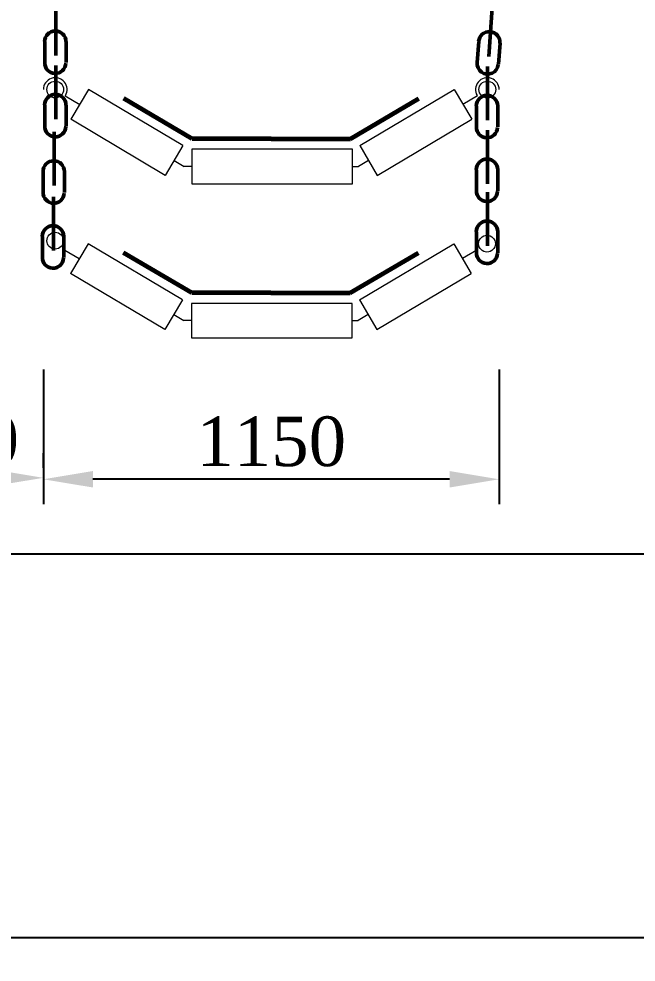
# Model space of a CAD drawing. Header units: millimetres. Extents: x -46762 to 161452, y -66984 to 31524.
# Drawn here: x -40762 to -39204, y -13341 to -10962 of the extents above; entities that cross this region are included whole.
import ezdxf

# ---------------------------------------------------------------- set-up
doc = ezdxf.new("R2010")
doc.units = ezdxf.units.MM
doc.header["$LTSCALE"] = 0.5
doc.styles.get("Standard").update_dxf_attribs({"font": 'TIMES.TTF'})
doc.dimstyles.new('ISO-25', dxfattribs={"dimscale": 50, "dimtxt": 2.5, "dimasz": 2.5, "dimexe": 1.25, "dimexo": 0.625, "dimtad": 1, "dimdec": 0, "dimtxsty": 'Standard', "dimcen": 2.5, "dimadec": 0, "dimazin": 0, "dimtfac": 1, "dimtdec": 0, "dimtmove": 0, "dimatfit": 3, "dimfxl": 1, "dimarcsym": 0})

# ---------------------------------------------------------------- blocks, each defined once
blk = doc.blocks.new('*D5')
at = {"color": 0, "lineweight": -2}
for p, q in [((-41106.6, -11156.1), (-41106.6, -12181.9)), ((-40700.5, -12093.9), (-40700.5, -12056.9)), ((-40825.5, -12119.4), (-40981.6, -12119.4))]:
    blk.add_line(p, q, dxfattribs=at)
at = {"color": 0}
for points in [[(-40981.6, -12098.6), (-40981.6, -12140.2), (-41106.6, -12119.4)], [(-40825.5, -12098.6), (-40825.5, -12140.2), (-40700.5, -12119.4)]]:
    blk.add_solid(points, dxfattribs=at)
at = {"layer": 'Defpoints', "color": 0}
for p in [(-41106.6, -11124.9), (-41106.6, -12119.4), (-40700.5, -12125.2)]:
    blk.add_point(p, dxfattribs=at)
at = {"color": 0, "insert": (-40903.5, -12024.6), "char_height": 125, "attachment_point": 5}
blk.add_mtext('400', dxfattribs=at)
blk = doc.blocks.new('*D6')
at = {"color": 0, "lineweight": -2}
for p, q in [((-40700.2, -11846), (-40700.2, -12185.6)), ((-39550.2, -11846), (-39550.2, -12185.6)), ((-39675.2, -12123.1), (-40575.2, -12123.1))]:
    blk.add_line(p, q, dxfattribs=at)
at = {"color": 0}
for points in [[(-40575.2, -12102.3), (-40575.2, -12143.9), (-40700.2, -12123.1)], [(-39675.2, -12102.3), (-39675.2, -12143.9), (-39550.2, -12123.1)]]:
    blk.add_solid(points, dxfattribs=at)
at = {"layer": 'Defpoints', "color": 0}
for p in [(-40700.2, -11814.7), (-39550.2, -11814.7), (-40700.2, -12123.1)]:
    blk.add_point(p, dxfattribs=at)
at = {"color": 0, "lineweight": 15, "insert": (-40125.2, -12028.3), "char_height": 125, "attachment_point": 5}
blk.add_mtext('1150', dxfattribs=at)
blk = doc.blocks.new('*D10')
at = {"color": 0, "lineweight": -2}
for p, q in [((-41242.7, -12342.6), (-41242.7, -13340.6)), ((-36082.7, -12342.6), (-36082.7, -13340.6)), ((-41117.7, -13278.1), (-36207.7, -13278.1))]:
    blk.add_line(p, q, dxfattribs=at)
at = {"color": 0}
for points in [[(-41117.7, -13257.3), (-41117.7, -13299), (-41242.7, -13278.1)], [(-36207.7, -13257.3), (-36207.7, -13299), (-36082.7, -13278.1)]]:
    blk.add_solid(points, dxfattribs=at)
at = {"layer": 'Defpoints', "color": 0}
for p in [(-41242.7, -12311.3), (-36082.7, -12311.3), (-36082.7, -13278.1)]:
    blk.add_point(p, dxfattribs=at)
at = {"color": 0, "lineweight": 15, "insert": (-38631.5, -13183.3), "char_height": 125, "attachment_point": 5}
blk.add_mtext('5160', dxfattribs=at)

msp = doc.modelspace()

# ---------------------------------------------------------------- linework, layer by layer
at = {"linetype": 'Continuous', "lineweight": 50}
for p, q in [((-40669.2, -10919.73), (-40669.2, -11054.91)), ((-39566.65, -10922.03), (-39576.41, -11056.86)), ((-40669.24, -11079.77), (-40669.24, -11214.95)), ((-39579.65, -11082.12), (-39579.65, -11217.3)), ((-40673.1, -11247.31), (-40673.1, -11382.49)), ((-39579.65, -11242.87), (-39579.65, -11378.05)), ((-40675.03, -11411.01), (-40675.03, -11546.18)), ((-39579.65, -11399.2), (-39579.65, -11534.38))]:
    msp.add_line(p, q, dxfattribs=at)
at = {"lineweight": 50}
for p, q in [((-40697.02, -11072.31), (-40697.02, -11019.42)), ((-40642.95, -11072.31), (-40642.95, -11019.42)), ((-39605.43, -11072.2), (-39601.61, -11019.45)), ((-39551.5, -11076.11), (-39547.68, -11023.36)), ((-40697.07, -11232.35), (-40697.07, -11179.46)), ((-40643, -11232.35), (-40643, -11179.46)), ((-39607.47, -11234.7), (-39607.47, -11181.82)), ((-39553.4, -11234.7), (-39553.4, -11181.82)), ((-39607.47, -11395.45), (-39607.47, -11342.56)), ((-39553.4, -11395.45), (-39553.4, -11342.56)), ((-40700.93, -11399.89), (-40700.93, -11347.01)), ((-40646.86, -11399.89), (-40646.86, -11347.01)), ((-40702.85, -11563.59), (-40702.85, -11510.7)), ((-40648.79, -11563.59), (-40648.79, -11510.7)), ((-39607.47, -11551.78), (-39607.47, -11498.9)), ((-39553.4, -11551.78), (-39553.4, -11498.9))]:
    msp.add_line(p, q, dxfattribs=at)
at = {"lineweight": 9}
for p, q in [((-40586.55, -11140.66), (-40630.92, -11215.49)), ((-40348.36, -11281.9), (-40586.55, -11140.66)), ((-39902.02, -11281.9), (-39663.83, -11140.66)), ((-39663.83, -11140.66), (-39619.46, -11215.49)), ((-40392.73, -11356.73), (-40630.92, -11215.49)), ((-39857.65, -11356.73), (-39619.46, -11215.49)), ((-40348.36, -11281.9), (-40392.73, -11356.73)), ((-39920.4, -11290.98), (-40325.6, -11290.98)), ((-40325.6, -11290.98), (-40325.6, -11377.74)), ((-39920.4, -11377.74), (-39920.4, -11290.98)), ((-39902.02, -11281.9), (-39857.65, -11356.73)), ((-40325.6, -11377.74), (-39920.4, -11377.74)), ((-40587.45, -11529.19), (-40631.82, -11604.02)), ((-40349.26, -11670.43), (-40587.45, -11529.19)), ((-39902.92, -11670.43), (-39664.73, -11529.19)), ((-39664.73, -11529.19), (-39620.36, -11604.02)), ((-40393.63, -11745.26), (-40631.82, -11604.02)), ((-39858.55, -11745.26), (-39620.36, -11604.02)), ((-40349.26, -11670.43), (-40393.63, -11745.26)), ((-39902.92, -11670.43), (-39858.55, -11745.26)), ((-40326.51, -11679.51), (-40326.51, -11766.27)), ((-39921.3, -11679.51), (-40326.51, -11679.51)), ((-39921.3, -11766.27), (-39921.3, -11679.51)), ((-40326.51, -11766.27), (-39921.3, -11766.27))]:
    msp.add_line(p, q, dxfattribs=at)
at = {"lineweight": 20}
for p, q in [((-40645.18, -11156.66), (-40608.78, -11178.16)), ((-39605.19, -11156.66), (-39641.59, -11178.16)), ((-40370.54, -11319.32), (-40345.17, -11334.36)), ((-39879.83, -11319.32), (-39905.21, -11334.36)), ((-40325.6, -11334.36), (-40345.17, -11334.36)), ((-39920.4, -11334.36), (-39905.21, -11334.36)), ((-40646.09, -11545.19), (-40609.69, -11566.69)), ((-39606.1, -11545.19), (-39642.5, -11566.69)), ((-40371.45, -11707.84), (-40346.07, -11722.89)), ((-40326.51, -11722.89), (-40346.07, -11722.89)), ((-39921.3, -11722.89), (-39906.11, -11722.89)), ((-39880.74, -11707.84), (-39906.11, -11722.89))]:
    msp.add_line(p, q, dxfattribs=at)
at = {"lineweight": 60}
for p, q in [((-40325.19, -11264.86), (-40497.51, -11163.34)), ((-39925.19, -11264.86), (-39752.87, -11163.34)), ((-40125.19, -11264.86), (-40325.19, -11264.86)), ((-40125.19, -11264.86), (-39925.19, -11264.86)), ((-40326.09, -11653.39), (-40498.41, -11551.87)), ((-39926.09, -11653.39), (-39753.77, -11551.87)), ((-40126.09, -11653.39), (-40326.09, -11653.39)), ((-40126.09, -11653.39), (-39926.09, -11653.39))]:
    msp.add_line(p, q, dxfattribs=at)
msp.add_line((-41540.7, -12311.32), (-34732.25, -12311.32))
at = {"lineweight": 5}
for centre in [(-40670.43, -11140.49), (-39579.95, -11140.49), (-40670.43, -11521.53), (-39580.85, -11529.01)]:
    msp.add_circle(centre, 21.16, dxfattribs=at)
msp.add_arc((-36082.7, -12311.32), 5160, 141.433, 180)
at = {"linetype": 'Continuous', "lineweight": 50}
for centre, radius, start, end in [((-40670.32, -11019.48), 26.98, 0, 180), ((-39574.98, -11021.44), 26.98, 355.85693, 175.85693), ((-40670.41, -11072.98), 26.67, 178.13005, 358.13005), ((-39578.93, -11074.79), 26.67, 173.98699, 353.98699), ((-40670.37, -11179.52), 26.98, 0, 180), ((-39580.77, -11181.88), 26.98, 0, 180), ((-40670.45, -11233.01), 26.67, 178.13005, 358.13005), ((-39580.85, -11235.37), 26.67, 178.13005, 358.13005), ((-40674.22, -11347.07), 26.98, 0, 180), ((-39580.77, -11342.62), 26.98, 0, 180), ((-40674.31, -11400.56), 26.67, 178.13005, 358.13005), ((-39580.85, -11396.12), 26.67, 178.13005, 358.13005), ((-40676.15, -11510.76), 26.98, 0, 180), ((-39580.77, -11498.96), 26.98, 0, 180), ((-39580.85, -11552.45), 26.67, 178.13005, 358.13005), ((-40676.24, -11564.25), 26.67, 178.13005, 358.13005)]:
    msp.add_arc(centre, radius, start, end, dxfattribs=at)
at = {"lineweight": 20}
for centre, start, end in [((-40670.43, -11140.49), 329.33324, 180), ((-39579.95, -11140.49), 0, 210.66676)]:
    msp.add_arc(centre, 29.92, start, end, dxfattribs=at)

# ---------------------------------------------------------------- dimensions: what is measured, and where the dimension line sits
dim = msp.add_linear_dim(base=(-41106.63, -12119.39), p1=(-40700.47, -12125.16), p2=(-41106.63, -11124.88), text='400', dimstyle='ISO-25')
dim.commit()
dim.dimension.update_dxf_attribs({"geometry": '*D5', "text_midpoint": (-40903.55, -12024.56)})
at = {"lineweight": 15}
dim = msp.add_linear_dim(base=(-40700.19, -12123.12), p1=(-39550.19, -11814.75), p2=(-40700.19, -11814.75), angle=180, dimstyle='ISO-25', dxfattribs=at)
dim.commit()
dim.dimension.update_dxf_attribs({"geometry": '*D6', "text_midpoint": (-40125.19, -12028.28)})
dim = msp.add_linear_dim(base=(-36082.7, -13278.12), p1=(-41242.7, -12311.32), p2=(-36082.7, -12311.32), dimstyle='ISO-25', dxfattribs=at)
dim.commit()
dim.dimension.update_dxf_attribs({"geometry": '*D10', "text_midpoint": (-38631.5, -13278.12), "dimtype": 160})

doc.saveas('drawing.dxf')
